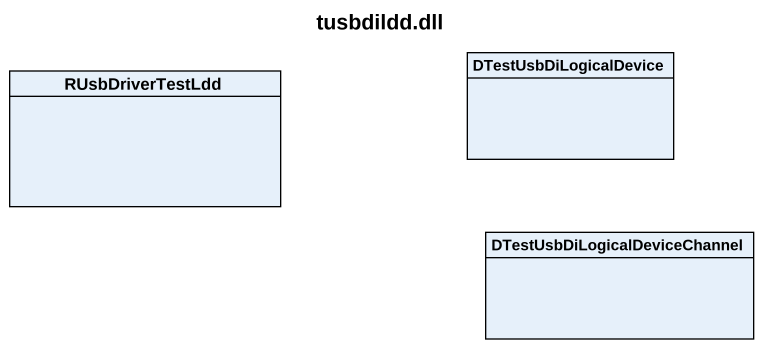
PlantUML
@startuml
title tusbdildd.dll
hide circle
hide empty members
class RUsbDriverTestLdd
class DTestUsbDiLogicalDevice
class "DTestUsbDiLogicalDeviceChannel" as DTestUsbDiLogicalDeviceChann
@enduml
